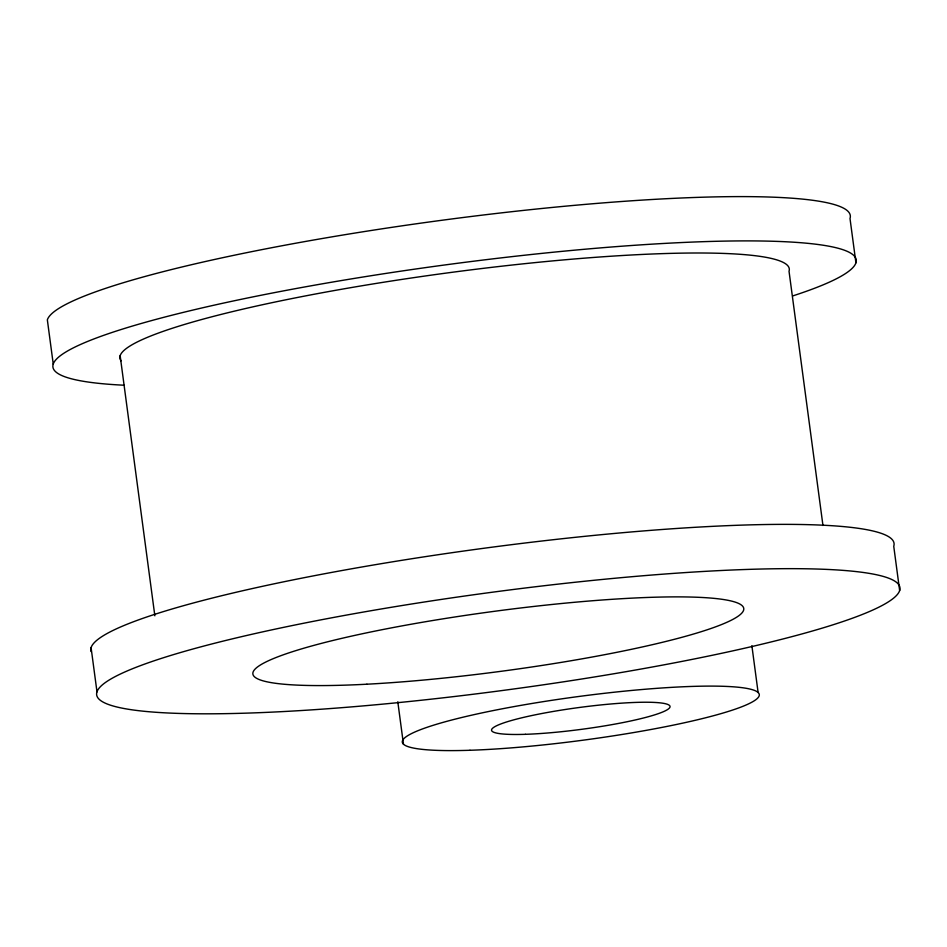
<?xml version="1.0" encoding="UTF-8"?>
<svg xmlns="http://www.w3.org/2000/svg" width="947" height="947" viewBox="0 0 947 947"><rect width="100%" height="100%" fill="white"/><g stroke="black" fill="none" stroke-linecap="round" stroke-linejoin="round"><path stroke-width="1.42" d="M855.922 262.793L850.004 218.497A405.174 49.374 -7.6 0 0 465.273 217.23A405.174 49.374 -7.6 0 0 47.35 319.861L53.257 364.157M899.65 590.549A405.174 49.374 -7.6 0 0 312.037 621.587A405.174 49.374 -7.6 0 0 283.283 711.564A405.174 49.374 -7.6 0 0 899.65 590.549L893.743 546.265A405.174 49.374 -7.6 0 0 493.245 547.023A405.174 49.374 -7.6 0 0 91.019 651.536M822.955 525.478L789.029 271.244A337.653 41.147 -7.6 0 0 447.386 272.925A337.653 41.147 -7.6 0 0 121.05 360.807M751.871 645.7L758.109 692.494M397.799 701.798L403.458 744.212M120.151 355.705L154.846 615.799M91.078 647.618L96.996 691.914M124.069 385.216A405.174 49.374 -7.6 0 1 184.689 312.048A405.174 49.374 -7.6 0 1 713.825 241.355A405.174 49.374 -7.6 0 1 792.959 295.843M366.903 684.208A247.605 30.174 -7.6 0 0 743.573 610.259A247.605 30.174 -7.6 0 0 384.482 629.222A247.605 30.174 -7.6 0 0 366.903 684.208M525.384 734.316A90.036 10.973 -7.6 0 0 669.103 708.356A90.036 10.973 -7.6 0 0 547.887 712.393A90.036 10.973 -7.6 0 0 525.384 734.316M469.972 750.273A180.084 21.947 -7.6 0 0 757.411 698.365A180.084 21.947 -7.6 0 0 514.979 706.426A180.084 21.947 -7.6 0 0 469.972 750.273"/></g></svg>
